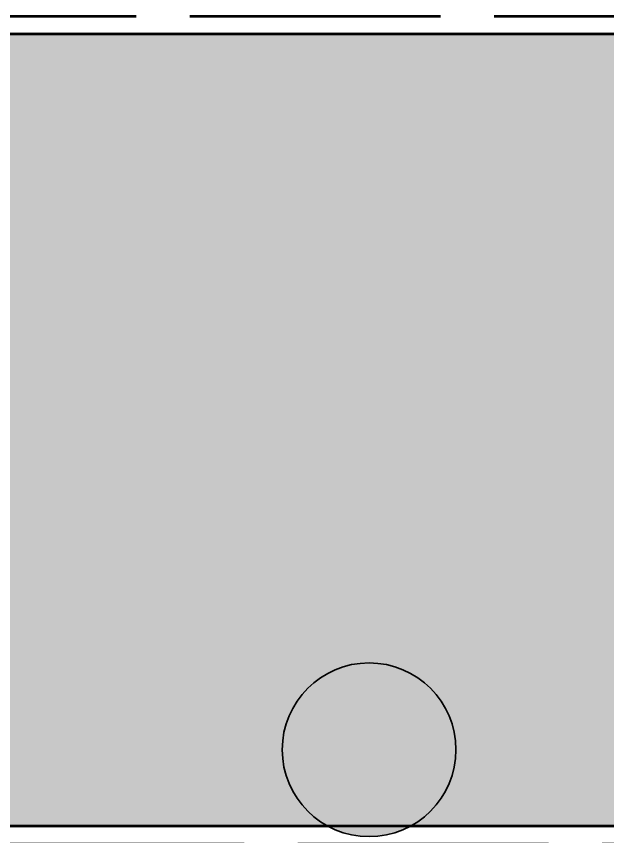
# Model space of a CAD drawing. Header units: millimetres. Extents: x -1812 to 12012, y -2698 to 2475.
# Drawn here: x 5403 to 5985, y -11 to 798 of the extents above; entities that cross this region are included whole.
import ezdxf

# ---------------------------------------------------------------- set-up
doc = ezdxf.new("R2010")
doc.units = ezdxf.units.MM
doc.linetypes.add('DASH_247_53', pattern=[299.8611111111111, 246.9444444444444, -52.91666666666666])
for name, color, linetype in [('GEOFAB', 5, 'Continuous'), ('MODULE_ART', 7, 'Continuous'), ('PIPES', 7, 'Continuous'), ('TANK', 7, 'Continuous')]:
    doc.layers.add(name, color=color, linetype=linetype)

# ---------------------------------------------------------------- blocks, each defined once
blk = doc.blocks.new('atlancube_face')
at = {"true_color": 0x000000}
blk.add_solid([(-1.7857142857142858, -1.7889908256880733), (1151.7857142857144, -1.7889908256880733), (-1.7857142857142858, 781.7889908256881), (1151.7857142857144, 781.7889908256881)], dxfattribs=at)

msp = doc.modelspace()

# ---------------------------------------------------------------- hatches: boundary and pattern name
at = {"layer": 'PIPES', "true_color": 0xbfbfbf}
h = msp.add_hatch(color=7, dxfattribs=at)
h.dxf.hatch_style = 1
h.paths.add_polyline_path([(5664.416666666667, 75.00000000000001, 1), (5835.583333333333, 75.00000000000001, 1)])

# ---------------------------------------------------------------- linework, layer by layer
at = {"layer": 'GEOFAB', "color": 5, "linetype": 'DASH_247_53', "lineweight": 53}
msp.add_lwpolyline([(-17.638888888888886, -17.638888888888886), (11517.638888888889, -17.638888888888886), (11517.638888888889, 797.6388888888889), (-17.638888888888886, 797.6388888888889)], close=True, dxfattribs=at)
at = {"layer": 'PIPES', "color": 5, "lineweight": 35}
msp.add_circle((5750, 75.00000000000001), 85.58333333333333, dxfattribs=at)
at = {"layer": 'TANK', "lineweight": 53}
msp.add_lwpolyline([(0, 0), (11500, 0), (11500, 780), (0, 780)], close=True, dxfattribs=at)

# ---------------------------------------------------------------- block references
at = {"layer": 'MODULE_ART'}
for p in [(4600, 0), (5750, 0)]:
    msp.add_blockref('atlancube_face', p, dxfattribs=at)

doc.saveas('drawing.dxf')
